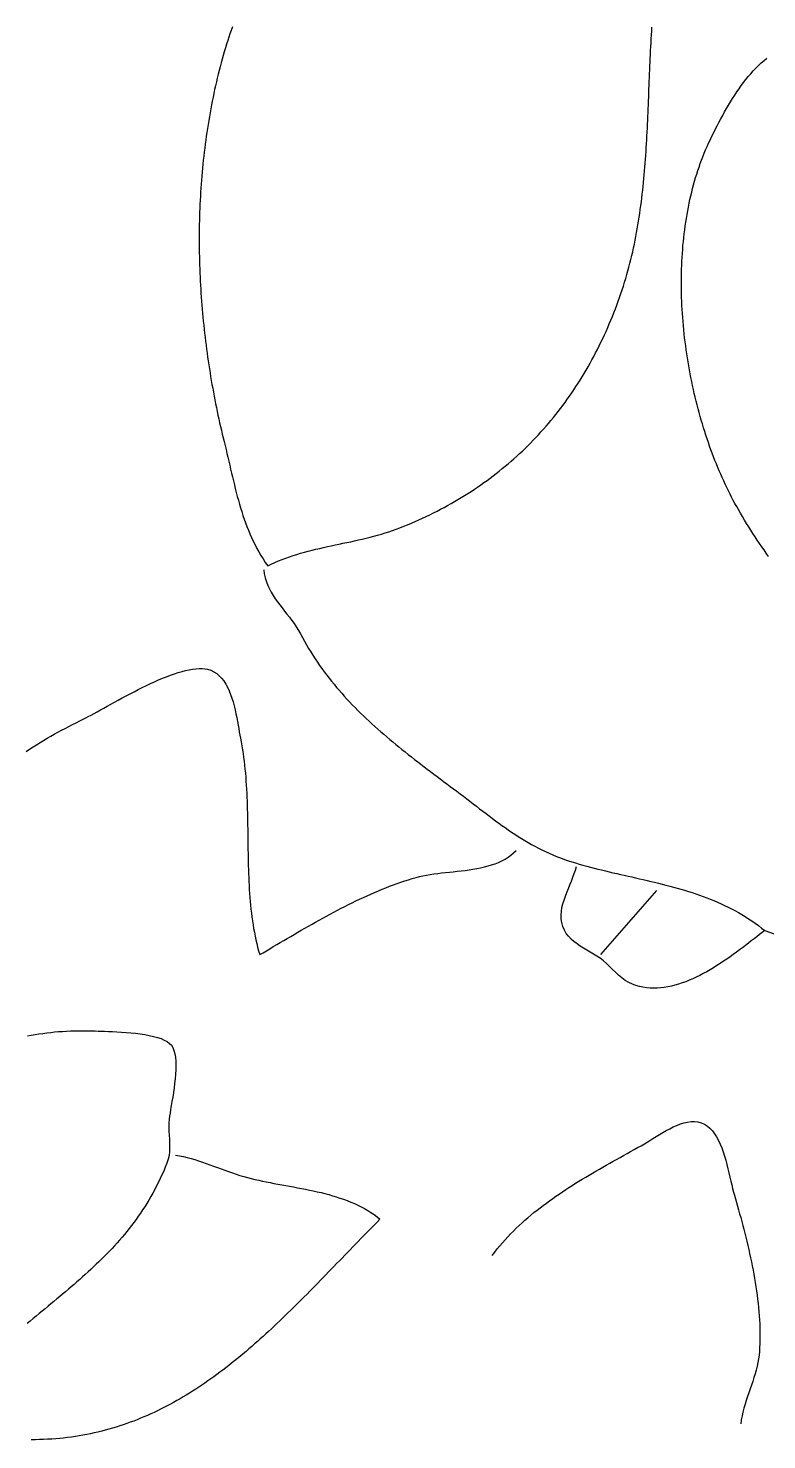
# Model space of a CAD drawing. Header units: millimetres. Extents: x 38 to 1209, y 36 to 1580.
# Drawn here: x 658.3 to 842.5, y 1013 to 1365.1 of the extents above; entities that cross this region are included whole.
import ezdxf

# ---------------------------------------------------------------- set-up
doc = ezdxf.new("R2010")
doc.units = ezdxf.units.MM
doc.layers.add('0_0_0', color=3, linetype='Continuous')

msp = doc.modelspace()

# ---------------------------------------------------------------- linework, layer by layer
at = {"layer": '0_0_0'}
for points in [[(709.1919, 1365.3906), (708.8835, 1364.5375), (708.5864, 1363.6881), (708.3012, 1362.8422), (708.0285, 1362), (707.7404, 1361.0793), (707.4587, 1360.1553), (707.1833, 1359.2279), (706.9141, 1358.2973), (706.6513, 1357.3634), (706.3946, 1356.4264), (706.1442, 1355.4864), (705.9, 1354.5433), (705.662, 1353.5973), (705.4301, 1352.6484), (705.2043, 1351.6967), (704.9846, 1350.7423), (704.771, 1349.7852), (704.5634, 1348.8255), (704.3618, 1347.8633), (704.1662, 1346.8986), (703.9767, 1345.9315), (703.793, 1344.962), (703.6153, 1343.9903), (703.4435, 1343.0164), (703.2775, 1342.0403), (703.1174, 1341.0622), (702.9632, 1340.082), (702.8147, 1339.1), (702.672, 1338.116), (702.5351, 1337.1302), (702.4039, 1336.1428), (702.2784, 1335.1536), (702.1586, 1334.1628), (702.0445, 1333.1705), (701.936, 1332.1767), (701.8331, 1331.1815), (701.7358, 1330.185), (701.644, 1329.1872), (701.5578, 1328.1882), (701.4771, 1327.188), (701.4019, 1326.1868), (701.3321, 1325.1846), (701.2678, 1324.1814), (701.2089, 1323.1774), (701.1554, 1322.1725), (701.1072, 1321.167), (701.0645, 1320.1607), (701.027, 1319.1538), (700.9948, 1318.1464), (700.9679, 1317.1386), (700.9462, 1316.1303), (700.9298, 1315.1217), (700.9185, 1314.1128), (700.9125, 1313.1037), (700.9116, 1312.0945), (700.9158, 1311.0851), (700.9251, 1310.0758), (700.9395, 1309.0666), (700.9589, 1308.0575), (700.9834, 1307.0485), (701.0128, 1306.0398), (701.0473, 1305.0315), (701.0867, 1304.0236), (701.1311, 1303.0161), (701.1803, 1302.0091), (701.2344, 1301.0027), (701.2934, 1299.997), (701.3573, 1298.992), (701.4259, 1297.9879), (701.4993, 1296.9845), (701.5775, 1295.9821), (701.6604, 1294.9807), (701.7481, 1293.9804), (701.8404, 1292.9812), (701.9374, 1291.9831), (702.039, 1290.9864), (702.1453, 1289.9909), (702.2561, 1288.9969), (702.3716, 1288.0043), (702.4915, 1287.0132), (702.616, 1286.0238), (702.745, 1285.036), (702.8784, 1284.0499), (703.0163, 1283.0656), (703.1587, 1282.0832), (703.3054, 1281.1027), (703.4565, 1280.1242), (703.6119, 1279.1477), (703.7717, 1278.1734), (703.9358, 1277.2013), (704.1041, 1276.2314), (704.2767, 1275.2639), (704.4536, 1274.2987), (704.6346, 1273.3361), (704.8199, 1272.3759), (705.0093, 1271.4183), (705.2028, 1270.4634), (705.4004, 1269.5112), (705.6021, 1268.5619), (705.8079, 1267.6153), (706.0177, 1266.6717), (706.2315, 1265.7311), (706.4493, 1264.7936), (706.6711, 1263.8591), (706.8968, 1262.9279), (707.1265, 1262), (707.37, 1261.0133), (707.6082, 1260.027), (707.8419, 1259.0414), (708.0722, 1258.0566), (708.3002, 1257.0729), (708.5269, 1256.0906), (708.7534, 1255.1099), (708.9808, 1254.131), (709.21, 1253.1543), (709.4421, 1252.18), (709.6782, 1251.2083), (709.9193, 1250.2394), (710.1665, 1249.2737), (710.4208, 1248.3113), (710.6832, 1247.3526), (710.9549, 1246.3977), (711.2369, 1245.447), (711.5301, 1244.5006), (711.8357, 1243.5588), (712.1548, 1242.622), (712.4883, 1241.6902), (712.8373, 1240.7638), (713.2028, 1239.8431), (713.586, 1238.9282), (713.9878, 1238.0194), (714.4094, 1237.1171), (714.8516, 1236.2213), (715.3157, 1235.3324), (715.8027, 1234.4507), (716.3135, 1233.5763), (716.8493, 1232.7096), (717.4111, 1231.8507), (718, 1231), (718.8808, 1231.4277), (719.7706, 1231.8324), (720.6691, 1232.2152), (721.5755, 1232.5773), (722.4896, 1232.9201), (723.4107, 1233.2448), (724.3384, 1233.5527), (725.2723, 1233.845), (726.2117, 1234.123), (727.1562, 1234.388), (728.1054, 1234.6411), (729.0588, 1234.8838), (730.0157, 1235.1172), (730.9759, 1235.3426), (731.9387, 1235.5612), (732.9036, 1235.7744), (733.8703, 1235.9834), (734.8382, 1236.1895), (735.8067, 1236.3938), (736.7755, 1236.5977), (737.744, 1236.8025), (738.7118, 1237.0094), (739.6783, 1237.2196), (740.643, 1237.4345), (741.6056, 1237.6552), (742.5653, 1237.8832), (743.5219, 1238.1195), (744.4748, 1238.3655), (745.4235, 1238.6224), (746.3675, 1238.8916), (747.3063, 1239.1742), (748.2394, 1239.4715), (749.1664, 1239.7848), (750.0867, 1240.1154), (751, 1240.4645), (751.9583, 1240.8478), (752.9091, 1241.2387), (753.8526, 1241.6373), (754.7887, 1242.0435), (755.7173, 1242.4572), (756.6385, 1242.8786), (757.5523, 1243.3075), (758.4587, 1243.7439), (759.3577, 1244.1879), (760.2493, 1244.6394), (761.1335, 1245.0984), (762.0102, 1245.5649), (762.8796, 1246.0389), (763.7416, 1246.5204), (764.5962, 1247.0093), (765.4433, 1247.5056), (766.2831, 1248.0094), (767.1155, 1248.5206), (767.9405, 1249.0392), (768.7581, 1249.5651), (769.5684, 1250.0985), (770.3712, 1250.6392), (771.1667, 1251.1872), (771.9548, 1251.7426), (772.7355, 1252.3053), (773.5088, 1252.8753), (774.2747, 1253.4526), (775.0333, 1254.0372), (775.7845, 1254.629), (776.5284, 1255.2281), (777.2648, 1255.8344), (777.9939, 1256.448), (778.7157, 1257.0687), (779.4301, 1257.6967), (780.1371, 1258.3318), (780.8368, 1258.9741), (781.5291, 1259.6236), (782.214, 1260.2802), (782.8916, 1260.9439), (783.5619, 1261.6148), (784.2248, 1262.2927), (784.8803, 1262.9778), (785.5285, 1263.6699), (786.1694, 1264.3691), (786.8029, 1265.0753), (787.4291, 1265.7885), (788.048, 1266.5088), (788.6595, 1267.2361), (789.2637, 1267.9704), (789.8605, 1268.7116), (790.4501, 1269.4598), (791.0322, 1270.215), (791.6071, 1270.9771), (792.1747, 1271.7462), (792.7349, 1272.5221), (793.2878, 1273.305), (793.8334, 1274.0947), (794.3716, 1274.8913), (794.9026, 1275.6947), (795.4262, 1276.5051), (795.9425, 1277.3222), (796.4516, 1278.1461), (796.9533, 1278.9769), (797.4477, 1279.8145), (797.9348, 1280.6588), (798.4146, 1281.5099), (798.8871, 1282.3677), (799.3523, 1283.2323), (799.8102, 1284.1036), (800.2608, 1284.9816), (800.7041, 1285.8663), (801.1401, 1286.7576), (801.5689, 1287.6557), (801.9903, 1288.5604), (802.4045, 1289.4717), (802.8114, 1290.3897), (803.211, 1291.3143), (803.6033, 1292.2455), (803.9884, 1293.1833), (804.3662, 1294.1276), (804.7367, 1295.0785), (805.0999, 1296.036), (805.4559, 1297), (805.7933, 1297.942), (806.1198, 1298.8851), (806.4356, 1299.8293), (806.7409, 1300.7744), (807.0359, 1301.7206), (807.3208, 1302.6677), (807.5957, 1303.6158), (807.861, 1304.5648), (808.1168, 1305.5147), (808.3633, 1306.4656), (808.6007, 1307.4172), (808.8292, 1308.3698), (809.049, 1309.3231), (809.2603, 1310.2773), (809.4634, 1311.2323), (809.6584, 1312.188), (809.8454, 1313.1445), (810.0249, 1314.1017), (810.1968, 1315.0596), (810.3615, 1316.0182), (810.5191, 1316.9775), (810.6698, 1317.9374), (810.8139, 1318.8979), (810.9515, 1319.859), (811.0829, 1320.8207), (811.2082, 1321.783), (811.3277, 1322.7458), (811.4415, 1323.7092), (811.5498, 1324.673), (811.6529, 1325.6374), (811.751, 1326.6021), (811.8442, 1327.5674), (811.9328, 1328.533), (812.017, 1329.499), (812.0969, 1330.4655), (812.1728, 1331.4322), (812.2449, 1332.3993), (812.3134, 1333.3668), (812.3784, 1334.3345), (812.4402, 1335.3025), (812.499, 1336.2707), (812.555, 1337.2392), (812.6084, 1338.2079), (812.6593, 1339.1768), (812.7081, 1340.1459), (812.7548, 1341.1151), (812.7998, 1342.0845), (812.8431, 1343.0539), (812.8851, 1344.0235), (812.9258, 1344.9931), (812.9656, 1345.9628), (813.0046, 1346.9324), (813.043, 1347.9022), (813.081, 1348.8718), (813.1188, 1349.8415), (813.1567, 1350.8111), (813.1947, 1351.7806), (813.2332, 1352.7501), (813.2724, 1353.7194), (813.3123, 1354.6886), (813.3533, 1355.6576), (813.3956, 1356.6265), (813.4392, 1357.5951), (813.4846, 1358.5636), (813.5317, 1359.5318), (813.5809, 1360.4997), (813.6324, 1361.4674), (813.6863, 1362.4347), (813.7429, 1363.4018), (813.8023, 1364.3685), (813.8648, 1365.3348)], [(842.9468, 1233.3436), (842.376, 1234.1373), (841.8101, 1234.9369), (841.2493, 1235.7424), (840.6935, 1236.5538), (840.1428, 1237.3711), (839.5973, 1238.1945), (839.0569, 1239.0239), (838.5217, 1239.8593), (837.9917, 1240.7007), (837.467, 1241.5483), (836.9475, 1242.402), (836.4334, 1243.2618), (835.9246, 1244.1278), (835.4213, 1245), (834.993, 1245.758), (834.5701, 1246.5255), (834.1525, 1247.3023), (833.7403, 1248.0882), (833.3336, 1248.8829), (832.9325, 1249.6864), (832.537, 1250.4985), (832.1471, 1251.3188), (831.763, 1252.1474), (831.3846, 1252.9839), (831.0121, 1253.8283), (830.6455, 1254.6803), (830.2849, 1255.5397), (829.9304, 1256.4064), (829.5819, 1257.2801), (829.2396, 1258.1607), (828.9035, 1259.0481), (828.5737, 1259.9419), (828.2502, 1260.8421), (827.9332, 1261.7485), (827.6226, 1262.6608), (827.3185, 1263.579), (827.021, 1264.5027), (826.7302, 1265.4319), (826.4461, 1266.3663), (826.1687, 1267.3058), (825.8982, 1268.2501), (825.6346, 1269.1991), (825.3779, 1270.1527), (825.1283, 1271.1106), (824.8857, 1272.0726), (824.6503, 1273.0386), (824.4221, 1274.0084), (824.2011, 1274.9817), (823.9875, 1275.9585), (823.7813, 1276.9385), (823.5825, 1277.9215), (823.3912, 1278.9074), (823.2075, 1279.896), (823.0314, 1280.8871), (822.863, 1281.8805), (822.7023, 1282.8761), (822.5495, 1283.8736), (822.4046, 1284.8728), (822.2676, 1285.8736), (822.1385, 1286.8759), (822.0176, 1287.8793), (821.9048, 1288.8838), (821.8001, 1289.8891), (821.7037, 1290.8951), (821.6156, 1291.9016), (821.5359, 1292.9084), (821.4646, 1293.9153), (821.4018, 1294.9221), (821.3476, 1295.9287), (821.302, 1296.9348), (821.265, 1297.9404), (821.2368, 1298.9451), (821.2173, 1299.9489), (821.2068, 1300.9515), (821.2051, 1301.9527), (821.2125, 1302.9525), (821.2288, 1303.9505), (821.2543, 1304.9466), (821.289, 1305.9406), (821.3329, 1306.9324), (821.386, 1307.9217), (821.4485, 1308.9084), (821.5205, 1309.8923), (821.6019, 1310.8732), (821.6928, 1311.8509), (821.7933, 1312.8253), (821.9035, 1313.7961), (822.0234, 1314.7632), (822.1531, 1315.7264), (822.2926, 1316.6854), (822.442, 1317.6403), (822.6014, 1318.5906), (822.7709, 1319.5363), (822.9504, 1320.4772), (823.14, 1321.4131), (823.3399, 1322.3438), (823.55, 1323.2691), (823.7705, 1324.1889), (824.0013, 1325.1029), (824.2426, 1326.011), (824.4944, 1326.913), (824.7568, 1327.8087), (825.0299, 1328.6979), (825.3136, 1329.5805), (825.6081, 1330.4562), (825.9135, 1331.3249), (826.2297, 1332.1864), (826.5568, 1333.0406), (826.895, 1333.8871), (827.2442, 1334.7259), (827.6046, 1335.5568), (827.9761, 1336.3795), (828.3589, 1337.194), (828.7531, 1338), (829.205, 1338.9023), (829.6594, 1339.8005), (830.1171, 1340.6938), (830.5788, 1341.5815), (831.0452, 1342.4628), (831.5172, 1343.3371), (831.9954, 1344.2036), (832.4806, 1345.0616), (832.9737, 1345.9104), (833.4752, 1346.7493), (833.9861, 1347.5775), (834.507, 1348.3942), (835.0387, 1349.1989), (835.5819, 1349.9908), (836.1375, 1350.7691), (836.7061, 1351.5331), (837.2885, 1352.2821), (837.8855, 1353.0154), (838.4978, 1353.7322), (839.1262, 1354.4319), (839.7714, 1355.1137), (840.4342, 1355.7769), (841.1154, 1356.4207), (841.8156, 1357.0445), (842.5357, 1357.6475)], [(717, 1230), (717.1571, 1228.9518), (717.3848, 1227.9552), (717.677, 1227.0051), (718.0277, 1226.0965), (718.4308, 1225.2242), (718.8802, 1224.3833), (719.3699, 1223.5687), (719.8937, 1222.7752), (720.4457, 1221.9979), (721.0196, 1221.2317), (721.6096, 1220.4716), (722.2094, 1219.7124), (722.8131, 1218.9491), (723.4144, 1218.1766), (724.0075, 1217.3899), (724.5862, 1216.584), (725.1444, 1215.7537), (725.676, 1214.8941), (726.1751, 1214), (726.6681, 1213.0797), (727.1712, 1212.1723), (727.6841, 1211.2777), (728.2068, 1210.3955), (728.7391, 1209.5254), (729.2809, 1208.6672), (729.8319, 1207.8206), (730.3921, 1206.9853), (730.9613, 1206.161), (731.5394, 1205.3475), (732.1261, 1204.5444), (732.7215, 1203.7516), (733.3252, 1202.9686), (733.9372, 1202.1953), (734.5574, 1201.4314), (735.1855, 1200.6766), (735.8215, 1199.9305), (736.4651, 1199.193), (737.1163, 1198.4638), (737.7749, 1197.7425), (738.4407, 1197.029), (739.1136, 1196.3228), (739.7935, 1195.6238), (740.4802, 1194.9317), (741.1736, 1194.2461), (741.8734, 1193.5669), (742.5796, 1192.8937), (743.2921, 1192.2262), (744.0106, 1191.5643), (744.7351, 1190.9075), (745.4653, 1190.2556), (746.2011, 1189.6084), (746.9425, 1188.9656), (747.6892, 1188.3269), (748.4411, 1187.6919), (749.198, 1187.0606), (749.9598, 1186.4324), (750.7264, 1185.8073), (751.4976, 1185.1848), (752.2733, 1184.5648), (753.0532, 1183.9469), (753.8374, 1183.3309), (754.6255, 1182.7165), (755.4176, 1182.1034), (756.2133, 1181.4913), (757.0127, 1180.88), (757.8155, 1180.2692), (758.6215, 1179.6586), (759.4307, 1179.0479), (760.2429, 1178.4369), (761.058, 1177.8252), (761.8758, 1177.2126), (762.6961, 1176.5989), (763.5188, 1175.9836), (764.3438, 1175.3667), (765.1709, 1174.7477), (766, 1174.1265), (766.8293, 1173.5018), (767.651, 1172.8783), (768.4659, 1172.2566), (769.2748, 1171.6373), (770.0787, 1171.0207), (770.8783, 1170.4076), (771.6745, 1169.7984), (772.4683, 1169.1937), (773.2604, 1168.594), (774.0517, 1167.9999), (774.8431, 1167.4119), (775.6354, 1166.8306), (776.4295, 1166.2564), (777.2263, 1165.69), (778.0265, 1165.1319), (778.8311, 1164.5826), (779.641, 1164.0427), (780.4569, 1163.5127), (781.2798, 1162.9932), (782.1105, 1162.4846), (782.9498, 1161.9876), (783.7987, 1161.5027), (784.6579, 1161.0305), (785.5284, 1160.5714), (786.411, 1160.126), (787.3065, 1159.6949), (788.2159, 1159.2786), (789.1399, 1158.8777), (790.0795, 1158.4926), (791.0354, 1158.124), (792.0086, 1157.7724), (793, 1157.4383), (793.9075, 1157.1489), (794.8193, 1156.8689), (795.7352, 1156.5976), (796.6549, 1156.3343), (797.5782, 1156.0785), (798.5047, 1155.8296), (799.4344, 1155.587), (800.3668, 1155.35), (801.3018, 1155.118), (802.2391, 1154.8905), (803.1785, 1154.6668), (804.1196, 1154.4463), (805.0624, 1154.2283), (806.0065, 1154.0124), (806.9516, 1153.7978), (807.8976, 1153.5841), (808.8441, 1153.3704), (809.791, 1153.1563), (810.738, 1152.9412), (811.6847, 1152.7243), (812.6311, 1152.5052), (813.5768, 1152.2832), (814.5216, 1152.0577), (815.4652, 1151.8281), (816.4074, 1151.5937), (817.3479, 1151.354), (818.2866, 1151.1084), (819.223, 1150.8562), (820.1571, 1150.5968), (821.0885, 1150.3297), (822.017, 1150.0542), (822.9424, 1149.7697), (823.8643, 1149.4756), (824.7826, 1149.1712), (825.697, 1148.8561), (826.6073, 1148.5295), (827.5132, 1148.1908), (828.4144, 1147.8396), (829.3107, 1147.475), (830.2019, 1147.0966), (831.0877, 1146.7036), (831.9679, 1146.2956), (832.8422, 1145.8719), (833.7104, 1145.4319), (834.5721, 1144.9749), (835.4273, 1144.5004), (836.2755, 1144.0078), (837.1167, 1143.4964), (837.9504, 1142.9656), (838.7766, 1142.4149), (839.5949, 1141.8435), (840.405, 1141.251), (841.2068, 1140.6367), (842, 1140), (841.3621, 1139.5111), (840.7069, 1139.0057), (840.0351, 1138.4857), (839.3472, 1137.9531), (838.6438, 1137.4098), (837.9256, 1136.8576), (837.1932, 1136.2986), (836.4471, 1135.7346), (835.688, 1135.1676), (834.9165, 1134.5995), (834.1332, 1134.0323), (833.3386, 1133.4678), (832.5335, 1132.908), (831.7184, 1132.3548), (830.894, 1131.8101), (830.0607, 1131.2759), (829.2193, 1130.7541), (828.3704, 1130.2466), (827.5145, 1129.7553), (826.6523, 1129.2823), (825.7843, 1128.8293), (824.9113, 1128.3983), (824.0337, 1127.9913), (823.1522, 1127.6102), (822.2675, 1127.2569), (821.38, 1126.9333), (820.4905, 1126.6413), (819.5995, 1126.383), (818.7076, 1126.1601), (817.8155, 1125.9747), (816.9238, 1125.8287), (816.033, 1125.7239), (815.1438, 1125.6624), (814.2568, 1125.646), (813.3726, 1125.6766), (812.4917, 1125.7563), (811.6149, 1125.8869), (810.7427, 1126.0703), (809.8757, 1126.3085), (809.0146, 1126.6035), (808.0536, 1127.0389), (807.1644, 1127.5755), (806.3327, 1128.1934), (805.544, 1128.8725), (804.784, 1129.593), (804.0383, 1130.3348), (803.2925, 1131.0781), (802.5321, 1131.8027), (801.7429, 1132.4888), (800.9104, 1133.1164), (800.1216, 1133.6348), (799.3031, 1134.1353), (798.4662, 1134.6269), (797.6224, 1135.1185), (796.7834, 1135.6192), (795.9604, 1136.1379), (795.1651, 1136.6836), (794.409, 1137.2653), (793.7034, 1137.8919), (793.06, 1138.5726), (792.4901, 1139.3162), (792.0054, 1140.1317), (791.6172, 1141.0282), (791.3372, 1142.0146), (791.2028, 1142.9254), (791.1794, 1143.8489), (791.2537, 1144.783), (791.4127, 1145.7253), (791.6433, 1146.6736), (791.9324, 1147.6258), (792.2667, 1148.5796), (792.6333, 1149.5327), (793.019, 1150.483), (793.4107, 1151.4282), (793.7953, 1152.3661), (794.1596, 1153.2944), (794.4906, 1154.211), (794.775, 1155.1136), (795, 1156)], [(657.7683, 1184.6682), (658.6122, 1185.2481), (659.4672, 1185.8156), (660.3323, 1186.371), (661.2064, 1186.9151), (662.0884, 1187.4482), (662.9772, 1187.9711), (663.8717, 1188.4841), (664.7708, 1188.988), (665.6735, 1189.4831), (666.5786, 1189.9701), (667.4851, 1190.4495), (668.3919, 1190.9218), (669.2978, 1191.3876), (670.2019, 1191.8475), (671.103, 1192.3019), (672, 1192.7515), (672.6024, 1193.0583), (673.2512, 1193.3984), (673.9436, 1193.7691), (674.6769, 1194.1677), (675.4485, 1194.5912), (676.2556, 1195.0371), (677.0955, 1195.5024), (677.9655, 1195.9844), (678.863, 1196.4803), (679.7852, 1196.9875), (680.7294, 1197.503), (681.693, 1198.0241), (682.6732, 1198.5481), (683.6673, 1199.0721), (684.6727, 1199.5935), (685.6866, 1200.1094), (686.7063, 1200.617), (687.7292, 1201.1136), (688.7524, 1201.5964), (689.7735, 1202.0627), (690.7895, 1202.5096), (691.7979, 1202.9345), (692.796, 1203.3344), (693.7809, 1203.7067), (694.7501, 1204.0485), (695.7009, 1204.3572), (696.6305, 1204.6298), (697.5362, 1204.8638), (698.4153, 1205.0562), (699.2652, 1205.2043), (700.0832, 1205.3054), (700.8665, 1205.3566), (701.6124, 1205.3552), (702.3182, 1205.2984), (702.9814, 1205.1835), (703.8121, 1204.9325), (704.5778, 1204.5759), (705.2818, 1204.122), (705.9272, 1203.5791), (706.5172, 1202.9554), (707.0552, 1202.2592), (707.5442, 1201.4988), (707.9876, 1200.6824), (708.3885, 1199.8182), (708.7501, 1198.9146), (709.0757, 1197.9797), (709.3685, 1197.0219), (709.6317, 1196.0495), (709.8684, 1195.0706), (710.0821, 1194.0936), (710.2757, 1193.1266), (710.4527, 1192.1781), (710.6161, 1191.2561), (710.7692, 1190.3691), (710.9153, 1189.5252), (711.0574, 1188.7327), (711.199, 1188), (711.3848, 1187.0481), (711.5569, 1186.0916), (711.7159, 1185.1307), (711.8622, 1184.1654), (711.9965, 1183.1961), (712.1194, 1182.2229), (712.2313, 1181.246), (712.333, 1180.2657), (712.4249, 1179.2821), (712.5076, 1178.2954), (712.5818, 1177.3058), (712.6479, 1176.3136), (712.7065, 1175.319), (712.7583, 1174.3221), (712.8037, 1173.3231), (712.8434, 1172.3223), (712.878, 1171.3198), (712.9079, 1170.3159), (712.9338, 1169.3107), (712.9562, 1168.3045), (712.9758, 1167.2974), (712.993, 1166.2897), (713.0085, 1165.2816), (713.0228, 1164.2732), (713.0365, 1163.2648), (713.0501, 1162.2566), (713.0643, 1161.2488), (713.0797, 1160.2415), (713.0967, 1159.235), (713.1159, 1158.2294), (713.138, 1157.2251), (713.1634, 1156.2221), (713.1929, 1155.2207), (713.2268, 1154.2211), (713.2659, 1153.2235), (713.3107, 1152.2281), (713.3617, 1151.235), (713.4195, 1150.2446), (713.4847, 1149.2569), (713.5579, 1148.2723), (713.6397, 1147.2908), (713.7305, 1146.3128), (713.831, 1145.3384), (713.9418, 1144.3677), (714.0633, 1143.4011), (714.1963, 1142.4387), (714.3412, 1141.4807), (714.4987, 1140.5274), (714.6693, 1139.5788), (714.8535, 1138.6353), (715.052, 1137.6969), (715.2654, 1136.7641), (715.4941, 1135.8368), (715.7387, 1134.9154), (716, 1134), (716.8433, 1134.4935), (717.691, 1134.9911), (718.5429, 1135.4922), (719.399, 1135.9964), (720.2592, 1136.5033), (721.1234, 1137.0123), (721.9914, 1137.5231), (722.8632, 1138.0352), (723.7387, 1138.5481), (724.6178, 1139.0615), (725.5004, 1139.5747), (726.3863, 1140.0874), (727.2756, 1140.5992), (728.168, 1141.1095), (729.0635, 1141.6179), (729.9621, 1142.124), (730.8635, 1142.6273), (731.7677, 1143.1274), (732.6747, 1143.6238), (733.5842, 1144.1161), (734.4963, 1144.6037), (735.4107, 1145.0863), (736.3275, 1145.5635), (737.2465, 1146.0346), (738.1677, 1146.4994), (739.0908, 1146.9573), (740.0159, 1147.4079), (740.9428, 1147.8507), (741.8715, 1148.2853), (742.8017, 1148.7112), (743.7336, 1149.128), (744.6668, 1149.5353), (745.6014, 1149.9325), (746.5373, 1150.3192), (747.4743, 1150.695), (748.4123, 1151.0595), (749.3513, 1151.412), (750.2912, 1151.7523), (751.2318, 1152.0799), (752.1731, 1152.3943), (753.115, 1152.695), (754.0573, 1152.9816), (755, 1153.2537), (755.845, 1153.4734), (756.7157, 1153.6679), (757.6096, 1153.8404), (758.524, 1153.9939), (759.4565, 1154.1315), (760.4045, 1154.2563), (761.3654, 1154.3714), (762.3367, 1154.4798), (763.3157, 1154.5846), (764.3, 1154.6889), (765.287, 1154.7958), (766.2742, 1154.9084), (767.2589, 1155.0298), (768.2386, 1155.1631), (769.2108, 1155.3112), (770.1729, 1155.4774), (771.1224, 1155.6647), (772.0566, 1155.8762), (772.9731, 1156.115), (773.8692, 1156.3841), (774.7425, 1156.6866), (775.5904, 1157.0257), (776.4102, 1157.4044), (777.1995, 1157.8258), (777.9557, 1158.2929), (778.6762, 1158.809), (779.3584, 1159.3769), (780, 1160)], [(815, 1150), (801, 1134)], [(842, 1140), (856, 1135)], [(658.0531, 1113.754), (659.0104, 1113.9272), (659.9722, 1114.0885), (660.9386, 1114.2378), (661.9095, 1114.3748), (662.8852, 1114.4993), (663.8657, 1114.6113), (664.8512, 1114.7105), (665.8417, 1114.7967), (666.8373, 1114.8698), (667.8382, 1114.9296), (668.8444, 1114.9759), (669.8561, 1115.0085), (670.8733, 1115.0273), (671.8962, 1115.0321), (672.9249, 1115.0226), (673.9594, 1114.9988), (675, 1114.9605), (675.6696, 1114.9346), (676.4492, 1114.9086), (677.3254, 1114.8798), (678.2847, 1114.8456), (679.3136, 1114.8033), (680.3988, 1114.7503), (681.5268, 1114.6839), (682.6841, 1114.6015), (683.8573, 1114.5004), (685.0329, 1114.3779), (686.1976, 1114.2315), (687.3379, 1114.0584), (688.4403, 1113.8561), (689.4915, 1113.6217), (690.4778, 1113.3528), (691.386, 1113.0466), (692.2026, 1112.7006), (692.9141, 1112.3119), (693.5072, 1111.8781), (693.9683, 1111.3964), (694.3373, 1110.8019), (694.6253, 1110.0947), (694.8387, 1109.2875), (694.984, 1108.3928), (695.0678, 1107.423), (695.0966, 1106.3908), (695.0768, 1105.3087), (695.0151, 1104.1892), (694.9179, 1103.045), (694.7917, 1101.8885), (694.6431, 1100.7323), (694.4785, 1099.589), (694.3046, 1098.4711), (694.1277, 1097.3911), (693.9545, 1096.3616), (693.7914, 1095.3953), (693.645, 1094.5045), (693.5217, 1093.7019), (693.4282, 1093), (693.3481, 1091.9942), (693.3322, 1090.9832), (693.3609, 1089.9692), (693.4148, 1088.9542), (693.4744, 1087.9403), (693.5203, 1086.9297), (693.533, 1085.9245), (693.4931, 1084.9268), (693.3812, 1083.9387), (693.1777, 1082.9624), (692.8634, 1082), (692.4637, 1081.0096), (692.0521, 1080.036), (691.629, 1079.0787), (691.1944, 1078.1375), (690.7485, 1077.2118), (690.2917, 1076.3014), (689.8241, 1075.4059), (689.3459, 1074.5248), (688.8573, 1073.6579), (688.3585, 1072.8048), (687.8498, 1071.965), (687.3313, 1071.1382), (686.8033, 1070.3241), (686.266, 1069.5222), (685.7195, 1068.7323), (685.1641, 1067.9538), (684.6, 1067.1865), (684.0274, 1066.43), (683.4465, 1065.6839), (682.8575, 1064.9478), (682.2607, 1064.2214), (681.6561, 1063.5043), (681.0442, 1062.7961), (680.425, 1062.0964), (679.7987, 1061.4049), (679.1656, 1060.7213), (678.5259, 1060.045), (677.8798, 1059.3758), (677.2275, 1058.7133), (676.5692, 1058.0571), (675.9051, 1057.4069), (675.2355, 1056.7622), (674.5605, 1056.1228), (673.8803, 1055.4881), (673.1952, 1054.8579), (672.5053, 1054.2318), (671.8109, 1053.6094), (671.1122, 1052.9904), (670.4094, 1052.3743), (669.7027, 1051.7608), (668.9923, 1051.1495), (668.2784, 1050.5401), (667.5613, 1049.9321), (666.841, 1049.3253), (666.1179, 1048.7192), (665.3922, 1048.1134), (664.664, 1047.5077), (663.9336, 1046.9016), (663.2012, 1046.2947), (662.467, 1045.6867), (661.7312, 1045.0772), (660.9939, 1044.4658), (660.2555, 1043.8522), (659.5161, 1043.236), (658.776, 1042.6168), (658.0353, 1041.9942)], [(774, 1059), (774.6278, 1059.8084), (775.2663, 1060.6011), (775.9152, 1061.3783), (776.5741, 1062.1406), (777.243, 1062.8882), (777.9215, 1063.6217), (778.6095, 1064.3413), (779.3066, 1065.0475), (780.0126, 1065.7407), (780.7274, 1066.4213), (781.4506, 1067.0896), (782.1821, 1067.7461), (782.9215, 1068.3912), (783.6687, 1069.0253), (784.4235, 1069.6487), (785.1855, 1070.2618), (785.9546, 1070.8652), (786.7304, 1071.459), (787.5129, 1072.0439), (788.3017, 1072.62), (789.0966, 1073.1879), (789.8973, 1073.748), (790.7037, 1074.3005), (791.5155, 1074.8461), (792.3324, 1075.3849), (793.1543, 1075.9175), (793.9808, 1076.4442), (794.8118, 1076.9654), (795.647, 1077.4815), (796.4861, 1077.9929), (797.329, 1078.5001), (798.1754, 1079.0033), (799.0251, 1079.5031), (799.8777, 1079.9997), (800.7332, 1080.4937), (801.5912, 1080.9853), (802.4515, 1081.4751), (803.3139, 1081.9633), (804.1781, 1082.4504), (805.044, 1082.9368), (805.9112, 1083.4228), (806.7795, 1083.909), (807.6487, 1084.3956), (808.5186, 1084.8831), (809.3889, 1085.3718), (810.2594, 1085.8622), (811.1298, 1086.3546), (812, 1086.8496), (812.6605, 1087.2386), (813.3658, 1087.672), (814.1112, 1088.1389), (814.892, 1088.6284), (815.7036, 1089.1294), (816.5413, 1089.6312), (817.4006, 1090.1226), (818.2767, 1090.5929), (819.165, 1091.0311), (820.0608, 1091.4262), (820.9596, 1091.7674), (821.8566, 1092.0436), (822.7472, 1092.244), (823.6268, 1092.3577), (824.4907, 1092.3737), (825.3343, 1092.281), (826.1529, 1092.0688), (826.9419, 1091.7261), (827.6967, 1091.2421), (828.3344, 1090.6904), (828.924, 1090.0472), (829.4683, 1089.3217), (829.9703, 1088.5231), (830.4329, 1087.6605), (830.8591, 1086.7431), (831.2518, 1085.78), (831.614, 1084.7805), (831.9486, 1083.7537), (832.2585, 1082.7087), (832.5468, 1081.6547), (832.8162, 1080.601), (833.0699, 1079.5566), (833.3106, 1078.5307), (833.5415, 1077.5325), (833.7653, 1076.5712), (833.9851, 1075.6558), (834.2037, 1074.7957), (834.4243, 1074), (834.6857, 1073.1015), (834.9482, 1072.19), (835.2111, 1071.2661), (835.4741, 1070.3305), (835.7365, 1069.3836), (835.9978, 1068.4262), (836.2576, 1067.4589), (836.5153, 1066.4823), (836.7704, 1065.4971), (837.0224, 1064.5039), (837.2707, 1063.5032), (837.5149, 1062.4958), (837.7544, 1061.4822), (837.9887, 1060.4632), (838.2174, 1059.4392), (838.4398, 1058.411), (838.6554, 1057.3792), (838.8638, 1056.3443), (839.0645, 1055.3071), (839.2568, 1054.2682), (839.4403, 1053.2281), (839.6146, 1052.1875), (839.7789, 1051.1471), (839.933, 1050.1074), (840.0761, 1049.0691), (840.2079, 1048.0329), (840.3277, 1046.9993), (840.4351, 1045.969), (840.5296, 1044.9426), (840.6107, 1043.9207), (840.6777, 1042.904), (840.7303, 1041.893), (840.7678, 1040.8885), (840.7899, 1039.8911), (840.7958, 1038.9013), (840.7853, 1037.9198), (840.7576, 1036.9472), (840.7124, 1035.9842), (840.649, 1035.0314), (840.5671, 1034.0894), (840.4529, 1033.1695), (840.2932, 1032.2456), (840.0936, 1031.3179), (839.8594, 1030.3863), (839.5961, 1029.4511), (839.3092, 1028.5123), (839.004, 1027.57), (838.686, 1026.6243), (838.3607, 1025.6753), (838.0334, 1024.723), (837.7098, 1023.7676), (837.395, 1022.8092), (837.0947, 1021.8478), (836.8143, 1020.8836), (836.5592, 1019.9166), (836.3348, 1018.9469), (836.1465, 1017.9747), (836, 1017)], [(695, 1084), (695.9837, 1083.8345), (696.9578, 1083.6364), (697.9232, 1083.4089), (698.881, 1083.1552), (699.8321, 1082.8786), (700.7775, 1082.5821), (701.7182, 1082.269), (702.6552, 1081.9424), (703.5895, 1081.6056), (704.5221, 1081.2618), (705.4538, 1080.9141), (706.3859, 1080.5658), (707.3191, 1080.22), (708.2546, 1079.88), (709.1933, 1079.5488), (710.1362, 1079.2298), (711.0843, 1078.926), (712.0385, 1078.6408), (713, 1078.3773), (713.9085, 1078.1477), (714.8289, 1077.9288), (715.76, 1077.7193), (716.7009, 1077.518), (717.6506, 1077.3235), (718.608, 1077.1348), (719.5723, 1076.9505), (720.5423, 1076.7694), (721.5171, 1076.5904), (722.4957, 1076.412), (723.477, 1076.2332), (724.4602, 1076.0527), (725.4442, 1075.8692), (726.4279, 1075.6816), (727.4105, 1075.4886), (728.3908, 1075.2889), (729.368, 1075.0813), (730.3409, 1074.8646), (731.3087, 1074.6376), (732.2703, 1074.3989), (733.2247, 1074.1475), (734.1709, 1073.882), (735.1079, 1073.6013), (736.0348, 1073.304), (736.9504, 1072.989), (737.854, 1072.655), (738.7443, 1072.3008), (739.6204, 1071.9252), (740.4814, 1071.5269), (741.3263, 1071.1046), (742.1539, 1070.6572), (742.9634, 1070.1835), (743.7538, 1069.6821), (744.524, 1069.1519), (745.2731, 1068.5916), (746, 1068), (745.3184, 1067.3168), (744.6381, 1066.6318), (743.9591, 1065.9452), (743.2811, 1065.257), (742.6042, 1064.5675), (741.9283, 1063.8768), (741.2533, 1063.1849), (740.579, 1062.4922), (739.9055, 1061.7986), (739.2326, 1061.1044), (738.5602, 1060.4097), (737.8884, 1059.7147), (737.2169, 1059.0194), (736.5457, 1058.324), (735.8748, 1057.6287), (735.2039, 1056.9336), (734.5332, 1056.2389), (733.8624, 1055.5446), (733.1916, 1054.851), (732.5205, 1054.1582), (731.8492, 1053.4663), (731.1775, 1052.7755), (730.5054, 1052.0859), (729.8328, 1051.3976), (729.1595, 1050.7109), (728.4857, 1050.0257), (727.811, 1049.3424), (727.1355, 1048.661), (726.4591, 1047.9817), (725.7817, 1047.3046), (725.1032, 1046.6299), (724.4235, 1045.9577), (723.7425, 1045.2881), (723.0603, 1044.6213), (722.3766, 1043.9575), (721.6914, 1043.2967), (721.0047, 1042.6391), (720.3163, 1041.9849), (719.6261, 1041.3343), (718.9341, 1040.6872), (718.2402, 1040.044), (717.5443, 1039.4047), (716.8464, 1038.7695), (716.1463, 1038.1386), (715.444, 1037.5119), (714.7393, 1036.8899), (714.0322, 1036.2724), (713.3227, 1035.6598), (712.6106, 1035.0521), (711.8959, 1034.4495), (711.1784, 1033.8521), (710.4581, 1033.2601), (709.7349, 1032.6736), (709.0088, 1032.0928), (708.2796, 1031.5178), (707.5473, 1030.9487), (706.8117, 1030.3857), (706.0729, 1029.829), (705.3306, 1029.2786), (704.5849, 1028.7348), (703.8357, 1028.1976), (703.0828, 1027.6672), (702.3262, 1027.1438), (701.5658, 1026.6275), (700.8015, 1026.1184), (700.0333, 1025.6167), (699.2611, 1025.1225), (698.4847, 1024.636), (697.7041, 1024.1573), (696.9193, 1023.6866), (696.13, 1023.2239), (695.3364, 1022.7695), (694.5381, 1022.3235), (693.7353, 1021.8861), (692.9278, 1021.4572), (692.1155, 1021.0373), (691.2984, 1020.6262), (690.4763, 1020.2243), (689.6492, 1019.8316), (688.8169, 1019.4483), (687.9795, 1019.0746), (687.1368, 1018.7105), (686.2888, 1018.3563), (685.4354, 1018.012), (684.5764, 1017.6778), (683.7118, 1017.3539), (682.8416, 1017.0403), (681.9656, 1016.7373), (681.0837, 1016.445), (680.1959, 1016.1635), (679.3021, 1015.893), (678.4023, 1015.6336), (677.4962, 1015.3855), (676.5839, 1015.1487), (675.6653, 1014.9235), (674.7403, 1014.71), (673.8087, 1014.5083), (672.8706, 1014.3186), (671.9258, 1014.141), (670.9743, 1013.9756), (670.0159, 1013.8227), (669.0506, 1013.6823), (668.0784, 1013.5546), (667.099, 1013.4397), (666.1126, 1013.3378), (665.1188, 1013.249), (664.1178, 1013.1735), (663.1094, 1013.1114), (662.0934, 1013.0629), (661.0699, 1013.028), (660.0388, 1013.007), (659, 1013)]]:
    msp.add_lwpolyline(points, dxfattribs=at)

doc.saveas('drawing.dxf')
